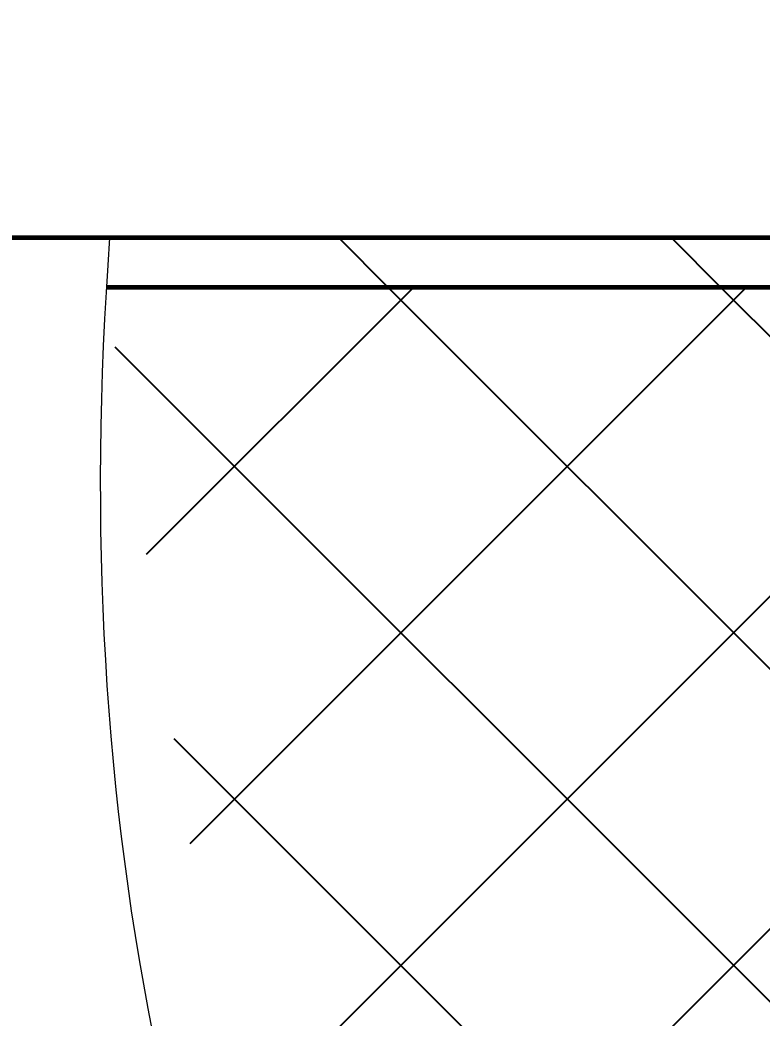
# Model space of a CAD drawing. Header units: millimetres. Extents: x -68 to 2520, y 0 to 297.
# Drawn here: x 981.26 to 984.414, y 209.08 to 213.323 of the extents above; entities that cross this region are included whole.
import ezdxf

# ---------------------------------------------------------------- set-up
doc = ezdxf.new("R2010")
doc.units = ezdxf.units.MM
for name, pattern in [('K5LT_BASIC', [0]), ('K5LT_THIN', [0]), ('K5LT_THIN_INCLUDED_TO_HATCHING', [0])]:
    doc.linetypes.add(name, pattern=pattern)
doc.layers.add('Системный слой', color=7, linetype='Continuous')
doc.styles.add('KDIMTEXTSTYLE', font='GOST_AU.SHX', dxfattribs={"width": 0.96, "oblique": 15, "height": 5})
doc.dimstyles.new('KDIMSTYLE (1.50)', dxfattribs={"dimtxt": 5, "dimasz": 1, "dimexe": 2, "dimexo": 0, "dimgap": 1, "dimtad": 1, "dimlfac": 0.666667, "dimtxsty": 'KDIMTEXTSTYLE', "dimsah": 1, "dimcen": 0, "dimdle": 1, "dimadec": 0, "dimazin": 0, "dimtfac": 0.667, "dimtmove": 0, "dimatfit": 3, "dimfxl": 1, "dimtvp": 1, "dimtolj": 1, "dimtzin": 0, "dimarcsym": 0})
pattern_1 = [(-45, (0, 0), (0.7071068, 0.7071068), [])]
pattern_2 = [(45, (0, 0), (-0.7071068, 0.7071068), []), (135, (0, 0), (-0.7071068, -0.7071068), [])]

# ---------------------------------------------------------------- blocks, each defined once
blk = doc.blocks.new('U17')
at = {"layer": 'Системный слой'}
h = blk.add_hatch(dxfattribs=at)
h.set_pattern_fill('Металл', angle=-45, style=0, pattern_type=0)
h.set_pattern_definition(pattern_1)
h.paths.add_polyline_path([(985.3445, 212.3963), (981.6415, 212.3963), (981.6273, 212.1863), (985.3445, 212.1863), (985.4495, 212.1863), (985.4495, 212.3963)])
h.paths.add_polyline_path([(991.6586, 212.3963), (987.4445, 212.3963), (987.3395, 212.3963), (987.3395, 212.1863), (987.4445, 212.1863), (991.5792, 212.1863)])
h = blk.add_hatch(dxfattribs=at)
h.set_pattern_fill('Неметалл', angle=45, style=0, pattern_type=0)
h.set_pattern_definition(pattern_2)
h.paths.add_polyline_path([(985.3445, 205.8863), (985.3445, 212.1863), (981.6273, 212.1863), (982.3902, 207.1178), (983.0062, 205.8566), (984.2837, 204.0855), (986.8097, 202.7789), (988.9473, 203.5514), (990.5262, 205.1888), (991.14, 207.7816), (991.194, 208.5113), (991.194, 210.6474), (991.5792, 212.1863), (987.4445, 212.1863), (987.4445, 205.8863), (987.4445, 205.5713), (987.4393, 205.5713), (987.4393, 205.3613), (985.3498, 205.3613), (985.3498, 205.5713), (985.3445, 205.5713)])
at = {"layer": 'Системный слой', "color": 5, "linetype": 'K5LT_BASIC', "lineweight": 60, "true_color": 0x0000ff}
blk.add_line((985.3445, 212.1863), (981.6273, 212.1863), dxfattribs=at)
at = {"layer": 'Системный слой', "color": 7, "linetype": 'K5LT_THIN_INCLUDED_TO_HATCHING', "lineweight": 18}
blk.add_open_spline([(981.6415, 212.3963), (981.4574, 209.9347), (981.9123, 207.7548), (983.0062, 205.8566), (983.3637, 205.2362), (983.762, 204.5647), (984.2837, 204.0855), (984.9631, 203.4614), (985.986, 202.8425), (986.8097, 202.7789), (988.0928, 202.6799), (989.8244, 204.0206), (990.5262, 205.1888), (991.0632, 206.0827), (991.108, 207.3902), (991.194, 208.5113), (991.2483, 209.218), (991.0951, 209.9483), (991.194, 210.6474), (991.2779, 211.2396), (991.4327, 211.8226), (991.6586, 212.3963)], degree=3, knots=[0, 0, 0, 0, 1, 1, 1, 2, 2, 2, 3, 3, 3, 4, 4, 4, 5, 5, 5, 6, 6, 6, 7, 7, 7, 7], dxfattribs=at)
blk = doc.blocks.new('U30')
at = {"layer": 'Системный слой'}
h = blk.add_hatch(dxfattribs=at)
h.set_pattern_fill('Металл', angle=-45, style=0, pattern_type=0)
h.set_pattern_definition(pattern_1)
h.paths.add_polyline_path([(985.3445, 212.3963), (981.6415, 212.3963), (981.6273, 212.1863), (985.3445, 212.1863), (985.4495, 212.1863), (985.4495, 212.3963)])
h.paths.add_polyline_path([(991.6586, 212.3963), (987.4445, 212.3963), (987.3395, 212.3963), (987.3395, 212.1863), (987.4445, 212.1863), (991.5792, 212.1863)])
h = blk.add_hatch(dxfattribs=at)
h.set_pattern_fill('Неметалл', angle=45, style=0, pattern_type=0)
h.set_pattern_definition(pattern_2)
h.paths.add_polyline_path([(985.3445, 205.8863), (985.3445, 212.1863), (981.6273, 212.1863), (982.3902, 207.1178), (983.0062, 205.8566), (984.2837, 204.0855), (986.8097, 202.7789), (988.9473, 203.5514), (990.5262, 205.1888), (991.14, 207.7816), (991.194, 208.5113), (991.194, 210.6474), (991.5792, 212.1863), (987.4445, 212.1863), (987.4445, 205.8863), (987.4445, 205.5713), (987.4393, 205.5713), (987.4393, 205.3613), (985.3498, 205.3613), (985.3498, 205.5713), (985.3445, 205.5713)])
at = {"layer": 'Системный слой', "color": 5, "linetype": 'K5LT_BASIC', "lineweight": 60, "true_color": 0x0000ff}
blk.add_line((985.3445, 212.1863), (981.6273, 212.1863), dxfattribs=at)
at = {"layer": 'Системный слой', "color": 7, "linetype": 'K5LT_THIN_INCLUDED_TO_HATCHING', "lineweight": 18}
blk.add_open_spline([(981.6415, 212.3963), (981.4574, 209.9347), (981.9123, 207.7548), (983.0062, 205.8566), (983.3637, 205.2362), (983.762, 204.5647), (984.2837, 204.0855), (984.9631, 203.4614), (985.986, 202.8425), (986.8097, 202.7789), (988.0928, 202.6799), (989.8244, 204.0206), (990.5262, 205.1888), (991.0632, 206.0827), (991.108, 207.3902), (991.194, 208.5113), (991.2483, 209.218), (991.0951, 209.9483), (991.194, 210.6474), (991.2779, 211.2396), (991.4327, 211.8226), (991.6586, 212.3963)], degree=3, knots=[0, 0, 0, 0, 1, 1, 1, 2, 2, 2, 3, 3, 3, 4, 4, 4, 5, 5, 5, 6, 6, 6, 7, 7, 7, 7], dxfattribs=at)
blk = doc.blocks.new('KDIMARROW_01')
at = {"layer": 'Системный слой'}
blk.add_hatch(color=0, dxfattribs=at).paths.add_polyline_path([(0, 0), (-5, 0.6583), (-4.5, 0), (-5, -0.6583)])
at = {"layer": 'Системный слой', "color": 0, "linetype": 'K5LT_THIN', "lineweight": 18}
for p, q in [((-4.5, 0), (-5, 0.6583)), ((-5, 0.6583), (0, 0)), ((0, 0), (-5, -0.6583)), ((-5, -0.6583), (-4.5, 0)), ((0, 0), (-1, 0))]:
    blk.add_line(p, q, dxfattribs=at)

msp = doc.modelspace()

# ---------------------------------------------------------------- linework, layer by layer
at = {"layer": 'Системный слой', "color": 5, "linetype": 'K5LT_BASIC', "lineweight": 60, "true_color": 0x0000ff}
msp.add_line((1011.83456, 212.39632), (918.83456, 212.39632), dxfattribs=at)
msp.add_line((1011.83456, 212.39632), (918.83456, 212.39632), dxfattribs=at)

# ---------------------------------------------------------------- block references
at = {"layer": 'Системный слой'}
for name in ['U17', 'U30']:
    msp.add_blockref(name, (0, 0), dxfattribs=at)

# ---------------------------------------------------------------- dimensions: what is measured, and where the dimension line sits
at = {"layer": 'Системный слой', "color": 7}
for base, p1, p2, location, text in [((1008.83456, 229.24649), (918.83456, 212.39632), (1008.83456, 212.39632), (963.83456, 229.24649), '\\H5.0;\\W0.965;\\Q15;\\H5.0;\\W0.965;\\Q15;\\Q15;В'), ((1008.83456, 229.24649), (918.83456, 212.39632), (1008.83456, 212.39632), (963.83456, 229.24649), '\\H5.0;\\W0.965;\\Q15;\\H5.0;\\W0.965;\\Q15;\\Q15;В'), ((986.39454, 218.55022), (941.27457, 212.60632), (986.39454, 212.60632), (963.39454, 218.55022), '\\H5.0;\\W0.965;\\Q15;\\H5.0;\\W0.965;\\Q15;\\Q15;В/2'), ((986.39454, 218.55022), (941.27457, 212.60632), (986.39454, 212.60632), (963.39454, 218.55022), '\\H5.0;\\W0.965;\\Q15;\\H5.0;\\W0.965;\\Q15;\\Q15;В/2')]:
    msp.add_linear_dim(base=base, p1=p1, p2=p2, location=location, text=text, dimstyle='KDIMSTYLE (1.50)', override={"dimexo": 0, "dimblk1": 'KDIMARROW_01', "dimblk2": 'KDIMARROW_01', "dimse1": 0, "dimse2": 0, "dimclrt": 7, "dimtolj": 1}, dxfattribs=at).render()

doc.saveas('drawing.dxf')
